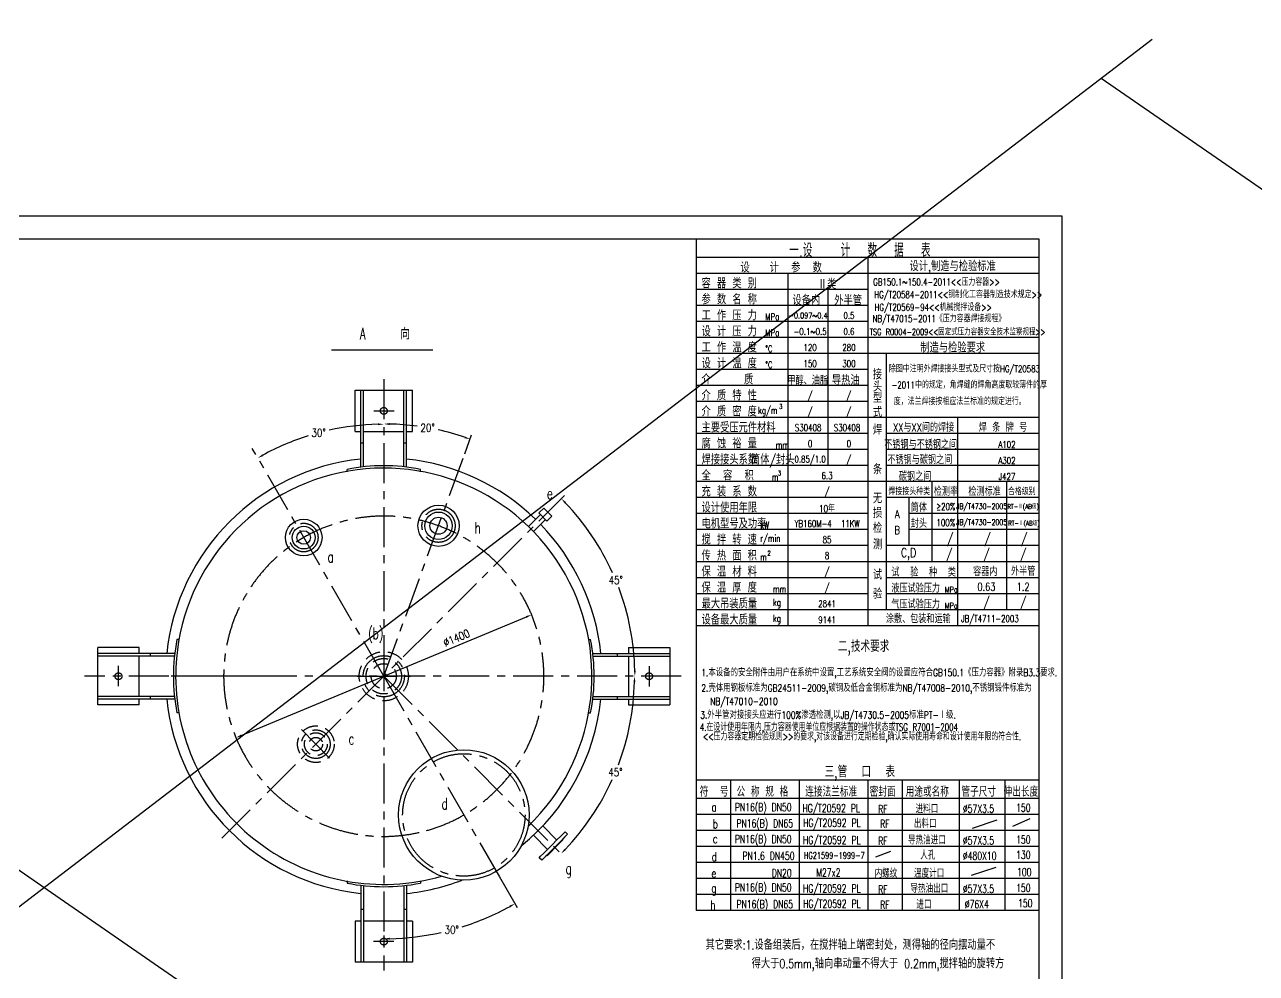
# Model space of a CAD drawing. Header units: millimetres. Extents: x -1762 to 42666, y -863 to 15979.
# Drawn here: x 3624 to 9009, y 2531 to 6677 of the extents above; entities that cross this region are included whole.
import ezdxf
from ezdxf.enums import TextEntityAlignment as Align

# ---------------------------------------------------------------- set-up
doc = ezdxf.new("R2010")
doc.units = ezdxf.units.MM
doc.header["$LTSCALE"] = 10
doc.header["$MEASUREMENT"] = 0
doc.linetypes.add('CENTER', pattern=[2, 1.25, -0.25, 0.25, -0.25])
doc.linetypes.add('DASHED', pattern=[0.75, 0.5, -0.25])
doc.layers.get('0').update_dxf_attribs({"linetype": 'CONTINUOUS'})
doc.layers.get('DEFPOINTS').update_dxf_attribs({"linetype": 'CONTINUOUS'})
for name, color, linetype in [('1轮廓实线层', 7, 'CONTINUOUS'), ('2细线层', 3, 'CONTINUOUS'), ('3中心线层', 1, 'CENTER'), ('4虚线层', 6, 'DASHED'), ('6文字层', 3, 'CONTINUOUS'), ('7标注层', 4, 'CONTINUOUS'), ('图框层', 7, 'CONTINUOUS')]:
    doc.layers.add(name, color=color, linetype=linetype)
doc.styles.add('HZ', font='txt', dxfattribs={"width": 0.7, "height": 5, "bigfont": 'hztxt'})
doc.styles.add('PC_TEXTSTYLE', font='romans.shx', dxfattribs={"width": 0.8, "bigfont": 'hzfs.shx'})
doc.dimstyles.new('TH_GBDIM', dxfattribs={"dimscale": 10, "dimtxt": 3.5, "dimasz": 2.5, "dimexe": 2, "dimexo": 0, "dimgap": 1.5, "dimtad": 1, "dimdec": 0, "dimzin": 0, "dimdsep": 46, "dimtxsty": 'PC_TEXTSTYLE', "dimcen": 2.5, "dimadec": 0, "dimazin": 0, "dimtfac": 0.714286, "dimtdec": 0, "dimtmove": 0, "dimatfit": 3, "dimfxl": 0, "dimtolj": 1, "dimtzin": 0, "dimarcsym": 0})

# ---------------------------------------------------------------- blocks, each defined once
blk = doc.blocks.new('*D38')
at = {"layer": '7标注层', "color": 0, "lineweight": -2, "ltscale": 14, "transparency": 16777216}
blk.add_line((4570.8, 3570.1), (5817.3, 4088.4), dxfattribs=at)
at = {"layer": '7标注层', "color": 0, "ltscale": 14, "transparency": 16777216}
for points in [[(5815.7, 4092.3), (5818.9, 4084.6), (5840.4, 4098)], [(4569.2, 3574), (4572.4, 3566.3), (4547.7, 3560.5)]]:
    blk.add_solid(points, dxfattribs=at)
at = {"layer": 'DEFPOINTS', "color": 0, "ltscale": 14, "transparency": 16777216}
for p in [(5840.4, 4098), (4547.7, 3560.5)]:
    blk.add_point(p, dxfattribs=at)
at = {"layer": '7标注层', "color": 3, "ltscale": 14, "transparency": 16777216, "insert": (5511.8, 3996.6), "char_height": 35, "attachment_point": 5, "rotation": 22.5766, "style": 'PC_TEXTSTYLE'}
blk.add_mtext('\\A1;%%c1400{}{}', dxfattribs=at)
blk = doc.blocks.new('*D55')
at = {"layer": '7标注层', "color": 0, "lineweight": -2, "ltscale": 14, "transparency": 16777216}
for start, end in [(91.3004, 102.5542), (107.4742, 118.6996)]:
    blk.add_arc((5194, 3829.3), 1101.6, start, end, dxfattribs=at)
at = {"layer": '7标注层', "color": 0, "ltscale": 14, "transparency": 16777216}
for points in [[(5169, 4934.7), (5169.1, 4926.4), (5194, 4930.8)], [(4667.1, 4791.9), (4663, 4799.1), (4643.3, 4783.2)]]:
    blk.add_solid(points, dxfattribs=at)
at = {"layer": 'DEFPOINTS', "color": 0, "ltscale": 14, "transparency": 16777216}
for p in [(5194, 4962.8), (5002.7, 4914.1), (4619.1, 4825), (5194, 3829.3), (5194, 2695.7)]:
    blk.add_point(p, dxfattribs=at)
at = {"layer": '7标注层', "color": 3, "ltscale": 14, "transparency": 16777216, "insert": (4908.9, 4893.3), "char_height": 35, "attachment_point": 5, "style": 'PC_TEXTSTYLE'}
blk.add_mtext('\\A1;30%%d{}{}', dxfattribs=at)
blk = doc.blocks.new('*D56')
at = {"layer": '7标注层', "color": 0, "lineweight": -2, "ltscale": 14, "transparency": 16777216}
blk.add_line((5547.8, 4801.1), (5578, 4884.2), dxfattribs=at)
for start, end in [(82.4013, 88.7009), (71.2991, 77.5808)]:
    blk.add_arc((5194, 3829.3), 1102.7, start, end, dxfattribs=at)
at = {"layer": '7标注层', "color": 0, "ltscale": 14, "transparency": 16777216}
for points in [[(5219, 4927.5), (5219.1, 4935.8), (5194, 4931.9)], [(5549, 4877.6), (5546.2, 4869.8), (5571.2, 4865.4)]]:
    blk.add_solid(points, dxfattribs=at)
at = {"layer": 'DEFPOINTS', "color": 0, "ltscale": 14, "transparency": 16777216}
for p in [(5194, 4962.8), (5448.3, 4902.2), (5547.8, 4801.1), (5194, 3829.3), (5194, 2695.7)]:
    blk.add_point(p, dxfattribs=at)
at = {"layer": '7标注层', "color": 3, "ltscale": 14, "transparency": 16777216, "insert": (5385.5, 4915.2), "char_height": 35, "attachment_point": 5, "style": 'PC_TEXTSTYLE'}
blk.add_mtext('\\A1;20%%d{}{}', dxfattribs=at)
blk = doc.blocks.new('*D57')
at = {"layer": '7标注层', "color": 0, "lineweight": -2, "ltscale": 14, "transparency": 16777216}
for p, q in [((5700.6, 2951.8), (5777.8, 2818.2)), ((5194, 2695.7), (5194, 2661.7))]:
    blk.add_line(p, q, dxfattribs=at)
for start, end in [(287.3744, 298.7517), (271.2483, 282.6516)]:
    blk.add_arc((5194, 3829.3), 1147.5, start, end, dxfattribs=at)
at = {"layer": '7标注层', "color": 0, "ltscale": 14, "transparency": 16777216}
for points in [[(5744, 2826.9), (5748, 2819.6), (5767.8, 2835.5)], [(5219.1, 2677.9), (5219, 2686.2), (5194, 2681.7)]]:
    blk.add_solid(points, dxfattribs=at)
at = {"layer": 'DEFPOINTS', "color": 0, "ltscale": 14, "transparency": 16777216}
for p in [(5194, 4962.8), (5194, 3829.3), (5700.6, 2951.8), (5194, 2695.7), (5393.3, 2699.2)]:
    blk.add_point(p, dxfattribs=at)
at = {"layer": '7标注层', "color": 3, "ltscale": 14, "transparency": 16777216, "insert": (5491, 2720.8), "char_height": 35, "attachment_point": 5, "style": 'PC_TEXTSTYLE'}
blk.add_mtext('\\A1;30%%d{}{}', dxfattribs=at)
blk = doc.blocks.new('*D58')
at = {"layer": '7标注层', "color": 0, "lineweight": -2, "ltscale": 14, "transparency": 16777216}
for start, end in [(339.3267, 358.6934), (316.3066, 335.6489)]:
    blk.add_arc((5194, 3829.3), 1096.3, start, end, dxfattribs=at)
at = {"layer": '7标注层', "color": 0, "ltscale": 14, "transparency": 16777216}
for points in [[(6285.9, 3804.3), (6294.2, 3804.2), (6290.4, 3829.3)], [(5989.7, 3069), (5983.7, 3074.8), (5969.3, 3054)]]:
    blk.add_solid(points, dxfattribs=at)
at = {"layer": 'DEFPOINTS', "color": 0, "ltscale": 14, "transparency": 16777216}
for p in [(4461.2, 4562.1), (4060.5, 3829.3), (6327.5, 3829.3), (6143.5, 3281.1), (5980.2, 3043.1)]:
    blk.add_point(p, dxfattribs=at)
at = {"layer": '7标注层', "color": 3, "ltscale": 14, "transparency": 16777216, "insert": (6206.9, 3409.7), "char_height": 35, "attachment_point": 5, "style": 'PC_TEXTSTYLE'}
blk.add_mtext('\\A1;45%%d{}{}', dxfattribs=at)
blk = doc.blocks.new('*D59')
at = {"layer": '7标注层', "color": 0, "lineweight": -2, "ltscale": 14, "transparency": 16777216}
blk.add_line((5937.4, 4572.7), (5984.5, 4619.7), dxfattribs=at)
for start, end in [(24.3486, 43.6953), (1.3047, 20.6758)]:
    blk.add_arc((5194, 3829.3), 1097.9, start, end, dxfattribs=at)
at = {"layer": '7标注层', "color": 0, "ltscale": 14, "transparency": 16777216}
for points in [[(5984.8, 4584.8), (5990.8, 4590.6), (5970.3, 4605.6)], [(6295.8, 3854.3), (6287.4, 3854.2), (6291.9, 3829.3)]]:
    blk.add_solid(points, dxfattribs=at)
at = {"layer": 'DEFPOINTS', "color": 0, "ltscale": 14, "transparency": 16777216}
for p in [(5937.4, 4572.7), (6254.5, 4113.4), (4060.5, 3829.3), (6327.5, 3829.3), (4486.2, 3121.5)]:
    blk.add_point(p, dxfattribs=at)
at = {"layer": '7标注层', "color": 3, "ltscale": 14, "transparency": 16777216, "insert": (6208.3, 4249.4), "char_height": 35, "attachment_point": 5, "style": 'PC_TEXTSTYLE'}
blk.add_mtext('\\A1;45%%d{}{}', dxfattribs=at)

msp = doc.modelspace()

# ---------------------------------------------------------------- linework, layer by layer
at = {"ltscale": 14}
for p, q in [((5848.51, 3134.48), (5910.33, 3072.66)), ((5888.81, 3174.78), (5950.63, 3112.96))]:
    msp.add_line(p, q, dxfattribs=at)
for centre, radius, start, end in [((5194.03, 3929.26), 820, 78.74815, 101.25185), ((5194.1, 3829.27), 909.96, 313.86212, 180.00079), ((5094.03, 3829.26), 820, 168.74815, 191.25185), ((5294.03, 3829.26), 820, 348.74815, 11.25185), ((5194.03, 3829.26), 910, 180, 286.13415), ((5194.03, 3729.26), 820, 258.74815, 281.25185)]:
    msp.add_arc(centre, radius, start, end, dxfattribs=at)
at = {"layer": '1轮廓实线层', "ltscale": 14}
for p, q in [((-1761.9, 6677.38), (8836.87, -629.25)), ((-910.21, -629.25), (8552.97, 6614.39)), ((8329.96, 6443.69), (18928.72, -862.95)), ((4964.96, 5256.47), (5408.12, 5256.47)), ((5069.03, 4899.26), (5069.03, 5079.26)), ((5069.03, 5079.26), (5319.03, 5079.26)), ((5094.03, 4743.14), (5094.03, 5076.63)), ((5106.03, 4744.52), (5106.03, 5076.63)), ((5282.03, 4744.52), (5282.03, 5076.63)), ((5294.03, 4743.14), (5294.03, 5076.63)), ((5319.03, 4899.26), (5319.03, 5079.26)), ((5069.03, 4899.26), (5094.03, 4899.26)), ((5094.03, 4849.26), (5106.03, 4849.26)), ((5106.03, 4899.26), (5282.03, 4899.26)), ((5282.03, 4849.26), (5294.03, 4849.26)), ((5294.03, 4899.26), (5319.03, 4899.26)), ((5034.03, 4723.3), (5034.03, 4733.5)), ((5354.03, 4723.3), (5354.03, 4733.5)), ((5826.08, 4483.94), (5878.64, 4536.5)), ((5872.28, 4542.87), (5893.49, 4564.08)), ((5872.28, 4542.87), (5907.63, 4507.51)), ((5893.49, 4564.08), (5928.85, 4528.72)), ((5907.63, 4507.51), (5928.85, 4528.72)), ((5848.71, 4461.31), (5901.27, 4513.87)), ((4299.99, 3989.26), (4289.79, 3989.26)), ((6088.07, 3989.26), (6098.27, 3989.26)), ((3944.03, 3704.26), (3944.03, 3954.26)), ((4124.03, 3954.26), (3944.03, 3954.26)), ((4124.03, 3929.26), (4124.03, 3954.26)), ((6264.03, 3954.26), (6444.03, 3954.26)), ((6264.03, 3954.26), (6264.03, 3929.26)), ((6444.03, 3954.26), (6444.03, 3704.26)), ((4280.15, 3929.26), (3946.65, 3929.26)), ((4278.76, 3917.26), (3946.65, 3917.26)), ((4124.03, 3741.26), (4124.03, 3917.26)), ((4174.03, 3917.26), (4174.03, 3929.26)), ((6107.91, 3929.26), (6441.4, 3929.26)), ((6109.29, 3917.26), (6441.4, 3917.26)), ((6214.03, 3929.26), (6214.03, 3917.26)), ((6264.03, 3917.26), (6264.03, 3741.26)), ((4278.76, 3741.26), (3946.65, 3741.26)), ((4280.15, 3729.26), (3946.65, 3729.26)), ((4124.03, 3704.26), (4124.03, 3729.26)), ((4174.03, 3729.26), (4174.03, 3741.26)), ((6107.91, 3729.26), (6441.4, 3729.26)), ((6109.29, 3741.26), (6441.4, 3741.26)), ((6214.03, 3741.26), (6214.03, 3729.26)), ((6264.03, 3729.26), (6264.03, 3704.26)), ((4124.03, 3704.26), (3944.03, 3704.26)), ((4299.99, 3669.26), (4289.79, 3669.26)), ((6088.07, 3669.26), (6098.27, 3669.26)), ((6264.03, 3704.26), (6444.03, 3704.26)), ((5984.98, 3126.09), (5890.53, 3031.64)), ((5968.31, 3130.64), (5951.34, 3113.67)), ((5981.04, 3143.36), (5968.31, 3130.64)), ((5978.92, 3120.03), (5991.65, 3132.76)), ((5987.05, 3149.38), (5981.04, 3143.36)), ((5997.66, 3138.77), (5987.05, 3149.38)), ((5991.65, 3132.76), (5997.66, 3138.77)), ((5892.65, 3054.98), (5909.62, 3071.95)), ((5909.62, 3071.95), (5930.48, 3092.81)), ((5943.21, 3080.08), (5922.35, 3059.22)), ((5951.34, 3113.67), (5930.48, 3092.81)), ((5943.21, 3080.08), (5964.07, 3100.94)), ((5964.07, 3100.94), (5978.56, 3115.43)), ((5976.44, 3117.56), (5978.92, 3120.03)), ((5978.56, 3115.43), (5976.44, 3117.56)), ((5873.91, 3036.24), (5879.92, 3042.25)), ((5884.52, 3025.63), (5873.91, 3036.24)), ((5879.92, 3042.25), (5892.65, 3054.98)), ((5890.53, 3031.64), (5884.52, 3025.63)), ((5905.73, 3046.85), (5903.25, 3044.37)), ((5907.85, 3044.73), (5905.73, 3046.85)), ((5922.35, 3059.22), (5907.85, 3044.73)), ((5034.03, 2935.22), (5034.03, 2925.02)), ((5094.03, 2915.38), (5094.03, 2581.89)), ((5106.03, 2914), (5106.03, 2581.89)), ((5282.03, 2914), (5282.03, 2581.89)), ((5294.03, 2915.38), (5294.03, 2581.89)), ((5354.03, 2935.22), (5354.03, 2925.02)), ((5106.03, 2809.26), (5094.03, 2809.26)), ((5294.03, 2809.26), (5282.03, 2809.26)), ((5069.03, 2759.26), (5069.03, 2579.26)), ((5094.03, 2759.26), (5069.03, 2759.26)), ((5282.03, 2759.26), (5106.03, 2759.26)), ((5319.03, 2759.26), (5294.03, 2759.26)), ((5319.03, 2759.26), (5319.03, 2579.26)), ((5319.03, 2579.26), (5069.03, 2579.26))]:
    msp.add_line(p, q, dxfattribs=at)
for centre, radius in [((5433.44, 4487.04), 90), ((5433.44, 4487.04), 60), ((5433.44, 4487.04), 37.5), ((4844.03, 4435.48), 80), ((4844.03, 4435.48), 50), ((4844.03, 4435.48), 29.5), ((5544.03, 3223.04), 285)]:
    msp.add_circle(centre, radius, dxfattribs=at)
for start, end in [(96.01374, 173.98626), (45.96048, 83.98626), (6.01374, 44.03952), (186.01374, 263.98626), (309.00073, 353.98626), (276.01374, 290.99926)]:
    msp.add_arc((5194.03, 3829.26), 954.5, start, end, dxfattribs=at)
at = {"layer": '2细线层'}
for p, q in [((6560, 5740), (6560, 2805.23)), ((8060, 5660), (6560, 5660)), ((7310, 5660), (7310, 4050)), ((8060, 5590), (6560, 5590)), ((6960, 5590), (6960, 4050)), ((7310, 5520), (6560, 5520)), ((7135, 5520), (7135, 4750)), ((7310, 5450), (6560, 5450)), ((7310, 5380), (6560, 5380)), ((8060, 5310), (6560, 5310)), ((8060, 5240), (6560, 5240)), ((7390, 5240), (7390, 4120)), ((7310, 5170), (6560, 5170)), ((7310, 5100), (6560, 5100)), ((7310, 5030), (6560, 5030)), ((8060, 4960), (6560, 4960)), ((7702.72, 4960), (7702.72, 4050)), ((7310, 4890), (6560, 4890)), ((8060, 4890), (7390, 4890)), ((7310, 4820), (6560, 4820)), ((8060, 4820), (7390, 4820)), ((7310, 4750), (6560, 4750)), ((8060, 4750), (7390, 4750)), ((8060, 4680), (6560, 4680)), ((7590, 4680), (7590, 4330)), ((7917.07, 4680), (7917.07, 4120)), ((7310, 4610), (6560, 4610)), ((8060, 4610), (7390, 4610)), ((7490, 4610), (7490, 4400)), ((7310, 4540), (6560, 4540)), ((8060, 4540), (7490, 4540)), ((8060, 4540), (7490, 4540)), ((7310, 4470), (6560, 4470)), ((8060, 4470), (7490, 4470)), ((8060, 4470), (7490, 4470)), ((7310, 4400), (6560, 4400)), ((8060, 4400), (7390, 4400)), ((8060, 4330), (6560, 4330)), ((7310, 4260), (6560, 4260)), ((8060, 4260), (7390, 4260)), ((7310, 4190), (6560, 4190)), ((8060, 4190), (7390, 4190)), ((8060, 4190), (7390, 4190)), ((8060, 4120), (6560, 4120)), ((8060, 4050), (6560, 4050)), ((8060, 3375.23), (6560, 3375.23)), ((6710, 3375.23), (6710, 2805.23)), ((7010, 3375.23), (7010, 3015.23)), ((7310, 3375.23), (7310, 2805.23)), ((7460, 3375.23), (7460, 2805.23)), ((7710, 3375.23), (7710, 2805.23)), ((7910, 3375.23), (7910, 2805.23)), ((8060, 3295.23), (6560, 3295.23)), ((8060, 3225.23), (6560, 3225.23)), ((8060, 3155.23), (6560, 3155.23)), ((8060, 3085.23), (6560, 3085.23)), ((7010, 3025.23), (7010, 2805.23)), ((8060, 3015.23), (6560, 3015.23)), ((8060, 3015.23), (6560, 3015.23)), ((8060, 2945.23), (6560, 2945.23)), ((8060, 2875.23), (6560, 2875.23)), ((8060, 2805.23), (6560, 2805.23))]:
    msp.add_line(p, q, dxfattribs=at)
at = {"layer": '2细线层', "ltscale": 14}
for p, q in [((7768.34, 3165.51), (7876.24, 3201.44)), ((7943.95, 3173.96), (8020.11, 3207.79)), ((7345.19, 3039.34), (7410.77, 3064.71)), ((7764.11, 2959.43), (7872.01, 2995.36))]:
    msp.add_line(p, q, dxfattribs=at)
at = {"layer": '3中心线层', "ltscale": 14}
for p, q in [((5194.03, 5128.29), (5194.03, 2543.21)), ((5150.37, 4989.26), (5239.23, 4989.26)), ((5194.03, 3829.26), (4619.14, 4824.99)), ((5194.03, 3829.26), (5547.75, 4801.11)), ((4486.22, 3121.45), (5937.42, 4572.65)), ((5194.03, 3946.26), (5194.03, 3712.26)), ((6494.44, 3829.26), (3885.75, 3829.26)), ((4034.03, 3785.6), (4034.03, 3874.46)), ((4789.03, 3829.26), (4199.03, 3829.26)), ((4679.03, 3829.26), (4309.03, 3829.26)), ((5077.03, 3829.26), (5311.03, 3829.26)), ((5194.03, 3829.26), (5980.17, 3043.12)), ((5194.03, 3829.26), (5700.64, 2951.78)), ((6354.03, 3872.92), (6354.03, 3784.06)), ((4833.77, 3596.28), (4960.31, 3468.27)), ((5237.69, 2669.26), (5148.82, 2669.26))]:
    msp.add_line(p, q, dxfattribs=at)
for centre, radius in [((5194.03, 4989.26), 15), ((5433.44, 4487.04), 72.5), ((4844.03, 4435.48), 62.5), ((5194.03, 3829.26), 90), ((4034.03, 3829.26), 15), ((6354.03, 3829.26), 15), ((4897.04, 3532.27), 62.5), ((5544.03, 3223.04), 267.5), ((5194.03, 2669.26), 15)]:
    msp.add_circle(centre, radius, dxfattribs=at)
msp.add_arc((5194.03, 3829.26), 700, 285.49046, 282.80635, dxfattribs=at)
at = {"layer": '4虚线层', "ltscale": 14}
for centre, radius in [((5194.03, 3829.26), 107.5), ((5194.03, 3829.26), 77.5), ((5194.03, 3829.26), 55), ((4897.04, 3532.27), 80), ((4897.04, 3532.27), 50), ((4897.04, 3532.27), 29.5)]:
    msp.add_circle(centre, radius, dxfattribs=at)
at = {"layer": 'DEFPOINTS', "ltscale": 14}
msp.add_line((8160, -100), (8160, 5840), dxfattribs=at)
at = {"layer": '图框层', "ltscale": 14}
msp.add_line((8160, 5840), (-250, 5840), dxfattribs=at)
at = {"layer": '图框层', "color": 7, "ltscale": 14}
for p, q in [((8060, 5740), (0, 5740)), ((8060, 0), (8060, 5740))]:
    msp.add_line(p, q, dxfattribs=at)

# ---------------------------------------------------------------- texts
at = {"layer": '2细线层', "style": 'HZ'}
for s, height, width, p in [('一.设   计  数  据  表', 60, 0.7, (7275.3, 5694.51)), ('设   计  参  数', 40, 0.75, (6931.44, 5619.19)), ('设计,制造与检验标准', 40, 0.75, (7681.44, 5619.19)), ('Ⅱ类', 40, 0.75, (7132.19, 5545.91)), ('设备内', 40, 0.75, (7041.59, 5475.91)), ('外半管', 40, 0.75, (7224.5, 5475.91)), ('-0.097~0.4', 25, 0.75, (7049.26, 5405.91)), ('0.5', 30, 0.75, (7227.99, 5405.91)), ('-0.1~0.5', 30, 0.75, (7058.1, 5335.91)), ('0.6', 30, 0.75, (7227.99, 5335.91)), ('120', 30, 0.75, (7058.1, 5265.91)), ('280', 30, 0.75, (7227.99, 5265.91)), ('制造与检验要求', 40, 0.75, (7681.44, 5269.19)), ('150', 30, 0.75, (7058.1, 5195.91)), ('300', 30, 0.75, (7227.99, 5195.91)), ('甲醇、油脂', 35, 0.75, (7047.45, 5125.91)), ('导热油', 40, 0.75, (7214.07, 5125.91)), ('/', 30, 0.75, (7058.1, 5055.91)), ('/', 30, 0.75, (7227.99, 5055.91)), ('/', 30, 0.75, (7058.1, 4985.91)), ('/', 30, 0.75, (7227.99, 4985.91)), ('S30408', 30, 0.75, (7049.4, 4915.91)), ('S30408', 30, 0.75, (7219.49, 4915.91)), ('XX与XX间的焊接', 35, 0.75, (7554.62, 4920.39)), ('焊 条 牌 号', 35, 0.75, (7901.31, 4920.39)), ('0', 30, 0.75, (7058.1, 4845.91)), ('0', 30, 0.75, (7227.99, 4845.91)), ('不锈钢与不锈钢之间', 35, 0.75, (7541.65, 4845.81)), ('A102', 30, 0.75, (7918.81, 4842.14)), ('0.85/1.0', 30, 0.75, (7058.1, 4775.91)), ('/', 30, 0.75, (7227.99, 4775.91)), ('不锈钢与碳钢之间', 35, 0.75, (7537.67, 4779.16)), ('A302', 30, 0.75, (7918.81, 4772.14)), ('6.3', 30, 0.75, (7132.19, 4705.91)), ('碳钢之间', 35, 0.75, (7517.04, 4706.43)), ('J427', 30, 0.75, (7918.81, 4702.14)), ('/', 30, 0.75, (7132.19, 4635.91)), ('焊接接头种类', 30, 0.75, (7491.62, 4640.39)), ('检测率', 35, 0.75, (7651.95, 4640.39)), ('检测标准', 35, 0.75, (7820.84, 4640.39)), ('合格级别', 30, 0.75, (7983.64, 4640.39)), ('10年', 30, 0.75, (7132.19, 4565.91)), ('筒体', 35, 0.75, (7533.6, 4570.39)), ('≥20%', 30, 0.75, (7651.18, 4570.39)), ('JB/T4730-2005', 25, 0.65, (7808.45, 4570.39)), ('RT-Ⅲ(AB级)', 20, 0.75, (7989.47, 4570.39)), ('A', 35, 0.75, (7439.19, 4538.21)), ('YB160M-4  11KW', 30, 0.75, (7132.19, 4495.91)), ('B', 35, 0.75, (7439.19, 4468.21)), ('封头', 35, 0.75, (7533.6, 4500.39)), ('100%', 30, 0.75, (7651.18, 4500.39)), ('JB/T4730-2005', 25, 0.65, (7808.45, 4500.63)), ('RT-Ⅱ(AB级)', 20, 0.75, (7992.87, 4497.34)), ('85', 30, 0.75, (7132.19, 4425.91)), ('/', 40, 0.75, (7670.75, 4428.87)), ('/', 40, 0.75, (7833.68, 4428.87)), ('/', 40, 0.75, (7994.19, 4428.87)), ('8', 30, 0.75, (7132.19, 4355.91)), ('C,D', 40, 0.75, (7488.79, 4363.05)), ('/', 40, 0.75, (7666.03, 4360.39)), ('/', 40, 0.75, (7828.95, 4360.39)), ('/', 40, 0.75, (7989.47, 4360.39)), ('/', 30, 0.75, (7132.19, 4285.91)), ('容器内', 35, 0.75, (7823.92, 4290.39)), ('外半管', 35, 0.75, (7989.75, 4292.02)), ('/', 30, 0.75, (7132.19, 4215.91)), ('0.63', 35, 0.75, (7828.95, 4220.39)), ('1.2', 35, 0.75, (7989.47, 4220.39)), ('2841', 30, 0.75, (7132.19, 4145.91)), ('/', 40, 0.75, (7828.95, 4150.39)), ('/', 40, 0.75, (7989.47, 4150.39)), ('JB/T4711-2003', 30, 0.75, (7844.25, 4078.71)), ('9141', 30, 0.75, (7132.19, 4075.91)), ('二,技术要求', 50, 0.7, (7291.91, 3955.77)), ('三,管  口  表', 50, 0.7, (7275.3, 3407.87)), ('符  号', 40, 0.7, (6638.43, 3327.68)), ('公 称 规 格', 40, 0.7, (6849.58, 3327.68)), ('连接法兰标准', 40, 0.7, (7150.36, 3327.68)), ('密封面', 40, 0.7, (7375.28, 3327.68)), ('用途或名称', 40, 0.7, (7570.37, 3327.68)), ('管子尺寸', 40, 0.7, (7795.29, 3327.68)), ('伸出长度', 40, 0.7, (7979.8, 3327.68)), ('a', 40, 0.7, (6638.43, 3257.68)), ('b', 40, 0.7, (6643.79, 3184.34)), ('c', 40, 0.7, (6643.5, 3119.02)), ('d', 40, 0.7, (6638.71, 3040.8)), ('e', 40, 0.7, (6637.3, 2968.5)), ('g', 40, 0.7, (6637.3, 2896.95)), ('h', 40, 0.7, (6633.07, 2829.4))]:
    msp.add_text(s, height=height, dxfattribs=dict(at, width=width)).set_placement(p, align=Align.MIDDLE)
for s, height, width, p in [('容 器 类 别', 40, 0.75, (6583.35, 5525.41)), ('GB150.1~150.4-2011<<压力容器>>', 30, 0.75, (7333.94, 5537.09)), ('参 数 名 称', 40, 0.75, (6583.35, 5455.41)), ('HG/T20584-2011<<钢制化工容器制造技术规定>>', 30, 0.75, (7338.91, 5482.43)), ('HG/T20569-94<<机械搅拌设备>>', 30, 0.75, (7339.6, 5426.99)), ('工 作 压 力', 40, 0.75, (6583.35, 5385.41)), ('MPa', 30, 0.75, (6861.93, 5385.41)), ('NB/T47015-2011《压力容器焊接规程》', 30, 0.75, (7331.01, 5377.24)), ('设 计 压 力', 40, 0.75, (6583.35, 5315.41)), ('MPa', 30, 0.75, (6861.93, 5315.41)), ('TSG R0004-2009<<固定式压力容器安全技术监察规程>>', 28, 0.75, (7318.66, 5320.13)), ('工 作 温 度', 40, 0.75, (6583.35, 5245.41)), ('%%DC', 30, 0.75, (6861.93, 5245.41)), ('设 计 温 度', 40, 0.75, (6583.35, 5175.41)), ('%%DC', 30, 0.75, (6861.93, 5175.41)), ('接', 40, 0.75, (7332.65, 5127.43)), ('除图中注明外焊接接头型式及尺寸按HG/T20583', 30, 0.75, (7402.58, 5157.88)), ('介     质', 40, 0.75, (6583.35, 5105.41)), ('头', 40, 0.75, (7332.65, 5073.81)), ('-2011中的规定，角焊缝的焊角高度取较薄件的厚', 30, 0.75, (7414.4, 5087.6)), ('介 质 特 性', 40, 0.75, (6583.35, 5035.41)), ('型', 40, 0.75, (7332.65, 5024.9)), ('介 质 密 度', 40, 0.75, (6583.35, 4965.41)), ('kg/m', 30, 0.75, (6830.64, 4976.56)), ('3', 20, 0.75, (6922.1, 4998.02)), ('度，法兰焊接按相应法兰标准的规定进行。', 30, 0.75, (7423.78, 5015.47)), ('式', 40, 0.75, (7332.65, 4962.1)), ('主要受压元件材料', 40, 0.75, (6583.35, 4895.41)), ('焊', 40, 0.75, (7332.65, 4885.38)), ('腐 蚀 裕 量', 40, 0.75, (6583.35, 4825.41)), ('焊接接头系数', 40, 0.75, (6583.35, 4755.41)), ('筒体/封头', 40, 0.75, (6799.51, 4755.41)), ('mm', 30, 0.75, (6907.82, 4825.41)), ('条', 40, 0.75, (7332.65, 4712.67)), ('全  容  积', 40, 0.75, (6583.35, 4685.41)), ('m', 30, 0.75, (6890.79, 4685.41)), ('3', 20, 0.75, (6916.41, 4706.87)), ('充 装 系 数', 40, 0.75, (6583.35, 4615.41)), ('设计使用年限', 40, 0.75, (6583.35, 4545.41)), ('无', 40, 0.75, (7332.65, 4585.8)), ('损', 40, 0.75, (7332.65, 4521.58)), ('电机型号及功率', 40, 0.75, (6583.35, 4475.41)), ('kW', 30, 0.75, (6839.68, 4475.41)), ('检', 40, 0.75, (7332.65, 4455.93)), ('搅 拌 转 速', 40, 0.75, (6583.35, 4405.41)), ('r/min', 30, 0.75, (6839.68, 4416.96)), ('测', 40, 0.75, (7332.65, 4384.16)), ('传 热 面 积', 40, 0.75, (6583.35, 4335.41)), ('2', 20, 0.75, (6871.34, 4356.87)), ('保 温 材 料', 40, 0.75, (6583.35, 4265.41)), ('m', 30, 0.75, (6839.68, 4335.41)), ('试', 40, 0.75, (7332.65, 4251.53)), ('试  验  种  类', 35, 0.75, (7413.35, 4265.41)), ('保 温 厚 度', 40, 0.75, (6583.35, 4195.41)), ('mm', 30, 0.75, (6895.66, 4195.41)), ('验', 40, 0.75, (7332.65, 4168.47)), ('液压试验压力', 35, 0.75, (7413.35, 4195.41)), ('MPa', 25, 0.75, (7646.44, 4195.41)), ('最大吊装质量', 40, 0.75, (6583.35, 4125.41)), ('kg', 30, 0.75, (6895.66, 4136.96)), ('气压试验压力', 35, 0.75, (7413.35, 4125.41)), ('MPa', 25, 0.75, (7646.44, 4125.41)), ('设备最大质量', 40, 0.75, (6583.35, 4055.41)), ('kg', 30, 0.75, (6895.66, 4066.96)), ('涂敷、包装和运输', 35, 0.75, (7389.39, 4062.04)), ('1.本设备的安全附件由用户在系统中设置,工艺系统安全阀的设置应符合GB150.1《压力容器》附录B3.3要求.', 32, 0.75, (6582.38, 3829.06)), ('2.壳体用钢板标准为GB24511-2009,碳钢及低合金钢标准为NB/T47008-2010,不锈钢锻件标准为', 32, 0.75, (6582.38, 3761.86)), ('NB/T47010-2010', 32, 0.75, (6621.2, 3703.49)), ('3.外半管对接接头应进行100%渗透检测,以JB/T4730.5-2005标准PT-Ⅰ级.', 32, 0.75, (6577.73, 3643.81)), ('4.在设计使用年限内,压力容器使用单位应根据装置的操作状态或TSG R7001-2004', 32, 0.7, (6576.07, 3590.77)), ('<<压力容器定期检验规则>>的要求,对该设备进行定期检验,确认实际使用寿命和设计使用年限的符合性.', 32, 0.7, (6589.89, 3549.42)), ('PN16(B) DN50', 35, 0.7, (6729.46, 3239.23)), ('HG/T20592 PL', 35, 0.7, (7024.44, 3235)), ('RF', 35, 0.7, (7355.77, 3230.79)), ('进料口', 35, 0.7, (7518.81, 3230.79)), ('%%C57X3.5', 35, 0.7, (7726.01, 3232.91)), ('150', 35, 0.7, (7958.74, 3237.13)), ('PN16(B) DN65', 35, 0.7, (6735.8, 3168.58)), ('HG/T20592 PL', 35, 0.7, (7027.54, 3170.69)), ('RF', 35, 0.7, (7364.23, 3166.48)), ('出料口', 35, 0.7, (7511.84, 3166.17)), ('PN16(B) DN50', 35, 0.7, (6729.46, 3100.07)), ('HG/T20592 PL', 35, 0.7, (7027.12, 3095.84)), ('RF', 35, 0.7, (7355.77, 3091.63)), ('导热油进口', 35, 0.7, (7485.94, 3094.42)), ('%%C57X3.5', 35, 0.7, (7726.01, 3093.74)), ('150', 35, 0.7, (7958.74, 3097.97)), ('PN1.6 DN450', 35, 0.7, (6762.35, 3026.85)), ('HG21599-1999-7', 30, 0.7, (7030.92, 3030.82)), ('人孔', 35, 0.7, (7539.68, 3028.77)), ('%%C480X10', 35, 0.7, (7726.01, 3026.84)), ('130', 35, 0.7, (7958.74, 3031.07)), ('DN20', 35, 0.7, (6890.26, 2951.35)), ('M27x2', 35, 0.7, (7084.93, 2953.46)), ('内螺纹', 35, 0.7, (7340.34, 2949.25)), ('温度计口', 35, 0.7, (7512.33, 2949.25)), ('100', 35, 0.7, (7962.97, 2955.59)), ('PN16(B) DN50', 35, 0.7, (6729.46, 2888.65)), ('HG/T20592 PL', 35, 0.7, (7027.12, 2884.43)), ('RF', 35, 0.7, (7355.77, 2880.21)), ('导热油出口', 35, 0.7, (7496.66, 2883)), ('%%C57X3.5', 35, 0.7, (7726.01, 2882.33)), ('150', 35, 0.7, (7958.74, 2886.56)), ('PN16(B) DN65', 35, 0.7, (6735.8, 2815.32)), ('HG/T20592 PL', 35, 0.7, (7027.54, 2817.44)), ('150', 35, 0.7, (7967.2, 2819.57)), ('RF', 35, 0.7, (7364.23, 2813.22)), ('进口', 35, 0.7, (7522.56, 2812.92)), ('%%C76X4', 35, 0.7, (7734.47, 2815.34)), ('其它要求:1.设备组装后，在搅拌轴上端密封处，测得轴的径向摆动量不', 40, 0.75, (6600.83, 2634.48)), ('得大于0.5mm,轴向串动量不得大于 0.2mm,搅拌轴的旋转方', 40, 0.75, (6802.5, 2552.98))]:
    msp.add_text(s, height=height, dxfattribs=dict(at, width=width)).set_placement(p)
at = {"layer": '6文字层', "ltscale": 14, "style": 'PC_TEXTSTYLE', "width": 0.667}
for s, p in [('A      向', (5088.89, 5301.5)), ('e', (5907.38, 4603.84)), ('h', (5590.76, 4453.28)), ('a', (4948.31, 4326.23)), ('(b)', (5125.38, 3991.98)), ('c', (5039.4, 3530.66)), ('d', (5446.34, 3247.31)), ('g', (5989.34, 2964.57))]:
    msp.add_text(s, height=50, dxfattribs=at).set_placement(p)

# ---------------------------------------------------------------- dimensions: what is measured, and where the dimension line sits
at = {"layer": '7标注层', "ltscale": 14}
for base, line1, line2, text, picture, middle in [((5002.75, 4914.08), ((5194.03, 3829.26), (4619.14, 4824.99)), ((5194.03, 4962.78), (5194.03, 2695.74)), '30%%d{}{}', '*D55', (4908.92, 4893.28)), ((5448.32, 4902.2), ((5194.03, 4962.78), (5194.03, 2695.74)), ((5194.03, 3829.26), (5547.75, 4801.11)), '20%%d{}{}', '*D56', (5385.5, 4915.17)), ((5393.29, 2699.18), ((5194.03, 4962.78), (5194.03, 2695.74)), ((5194.03, 3829.26), (5700.64, 2951.78)), '30%%d{}{}', '*D57', (5491.03, 2720.85)), ((6254.47, 4113.41), ((4486.22, 3121.45), (5937.42, 4572.65)), ((6327.55, 3829.26), (4060.51, 3829.26)), '45%%d{}{}', '*D59', (6208.31, 4249.39)), ((6143.48, 3281.09), ((6327.55, 3829.26), (4060.51, 3829.26)), ((4461.17, 4562.11), (5980.17, 3043.12)), '45%%d{}{}', '*D58', (6206.91, 3409.71))]:
    dim = msp.add_angular_dim_2l(base=base, line1=line1, line2=line2, text=text, dimstyle='TH_GBDIM', override={"dimtad": 0, "dimtih": 1, "dimtoh": 1, "dimclrt": 3, "dimadec": 1}, dxfattribs=at)
    dim.commit()
    dim.dimension.update_dxf_attribs({"geometry": picture, "text_midpoint": middle})
dim = msp.add_diameter_dim_2p(p1=(4547.67, 3560.52), p2=(5840.38, 4098), text='%%c1400{}{}', dimstyle='TH_GBDIM', override={"dimclrt": 3, "dimatfit": 0}, dxfattribs=at)
dim.commit()
dim.dimension.update_dxf_attribs({"geometry": '*D38', "text_midpoint": (5524.28, 3966.57), "dimtype": 163})

doc.saveas('drawing.dxf')
